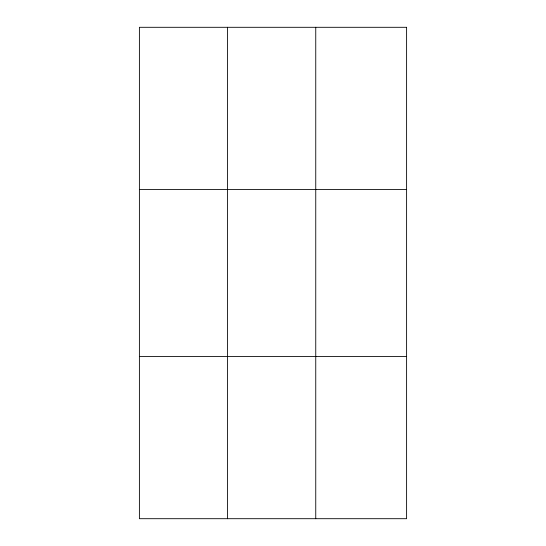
<?xml version="1.0" encoding="UTF-8"?>
<svg xmlns="http://www.w3.org/2000/svg" width="546" height="546" viewBox="0 0 546 546"><rect width="100%" height="100%" fill="white"/><g stroke="black" fill="none" stroke-linecap="round" stroke-linejoin="round"><path stroke-width="0.82" d="M227.573 27.3L227.573 518.7M315.752 27.3L315.752 518.7M139.394 189.462L406.606 189.462M139.394 356.538L406.606 356.538M406.606 27.3L406.606 518.7L139.394 518.7L139.394 27.3L406.606 27.3"/></g></svg>
